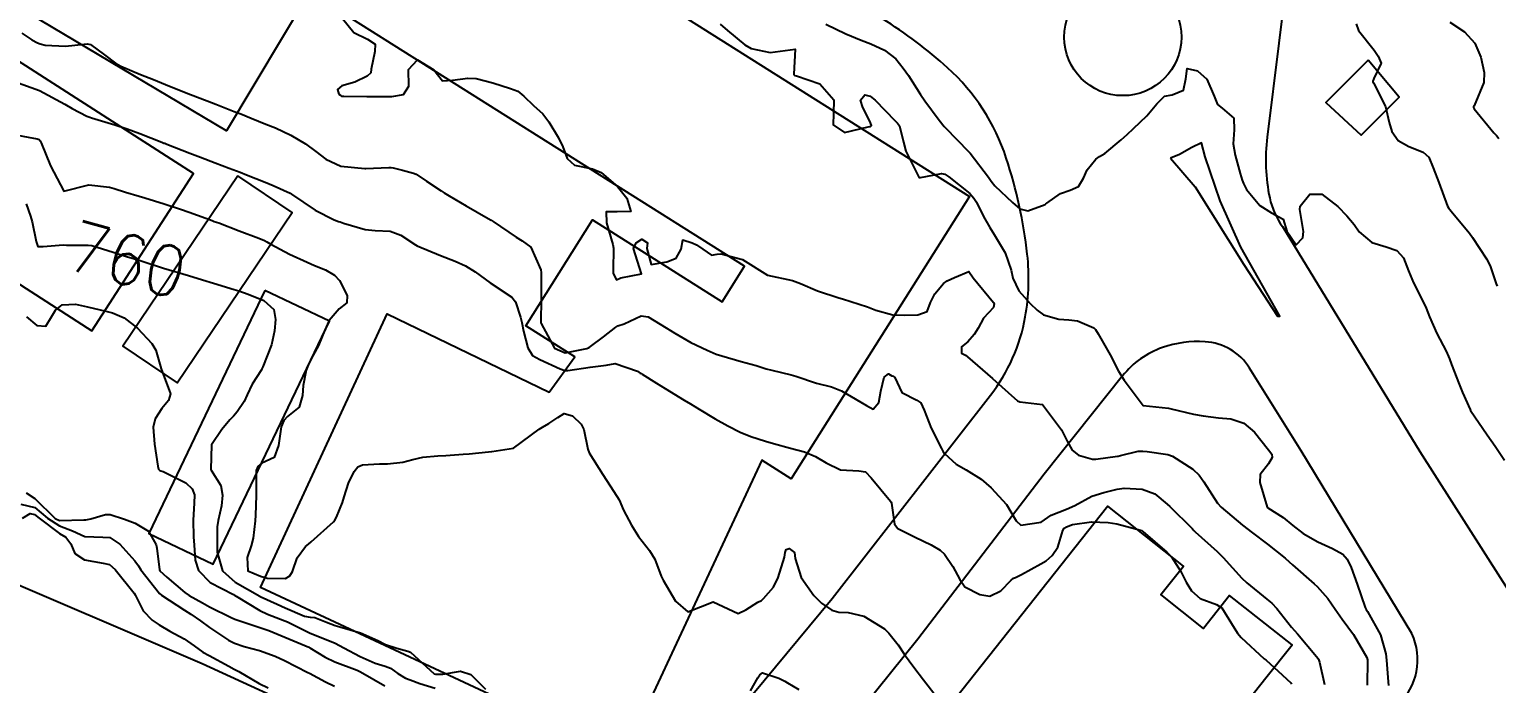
# Model space of a CAD drawing. Header units: metres. Extents: x 307586 to 320046, y 7427249 to 7434250.
# Drawn here: x 317194.5 to 317311.1, y 7432040.9 to 7432092.9 of the extents above; entities that cross this region are included whole.
import ezdxf
from ezdxf.enums import TextEntityAlignment as Align

# ---------------------------------------------------------------- set-up
doc = ezdxf.new("R2010")
doc.units = ezdxf.units.M
doc.header["$MEASUREMENT"] = 0
for name, color, linetype in [('Cotas', 45, 'Continuous'), ('Curvas de Nivel 1m', 11, 'Continuous'), ('Curvas de Nivel 5m', 15, 'Continuous'), ('Edificações', 30, 'Continuous'), ('Vias Primárias', 230, 'Continuous')]:
    doc.layers.add(name, color=color, linetype=linetype)
doc.styles.add('Style-STANDARD', font='STANDARD.shx')

msp = doc.modelspace()

# ---------------------------------------------------------------- linework, layer by layer
at = {"layer": 'Curvas de Nivel 1m', "flags": 128}
for points, elevation in [([(317219.34, 7432093.74), (317220.24, 7432092.63), (317221.33, 7432092.1), (317221.94, 7432091.7), (317221.9, 7432091.12), (317221.63, 7432089.71), (317221.58, 7432089.42), (317221.29, 7432089.14), (317220.33, 7432088.68), (317219.28, 7432088.37), (317218.93, 7432088.09), (317219.06, 7432087.73), (317219.17, 7432087.63), (317219.27, 7432087.57), (317219.44, 7432087.56), (317221.27, 7432087.54), (317221.45, 7432087.53), (317223.27, 7432087.54), (317224.2, 7432087.68), (317224.6, 7432088.35), (317224.58, 7432089.67), (317225.31, 7432090.45), (317226.6, 7432089.65), (317227.29, 7432088.77), (317228.09, 7432088.83), (317229.29, 7432089), (317229.96, 7432088.95), (317231.29, 7432088.62), (317232.69, 7432088.17), (317233.28, 7432087.96), (317233.75, 7432087.56), (317234.53, 7432086.81), (317235.26, 7432086.15), (317235.75, 7432085.53), (317236.51, 7432084.25), (317236.86, 7432083.52), (317237.21, 7432082.61), (317237.77, 7432082.07), (317239.21, 7432081.77), (317239.89, 7432081.48), (317241.19, 7432080.39), (317241.95, 7432079.46), (317242.25, 7432078.38), (317241.17, 7432078.36), (317240.29, 7432078.36), (317240.32, 7432077.48), (317240.84, 7432075.77), (317240.88, 7432075.47), (317240.85, 7432073.74), (317240.85, 7432073.47), (317241.11, 7432072.96), (317241.45, 7432073.12), (317243.11, 7432073.45), (317242.46, 7432075.46), (317242.69, 7432075.9), (317243.14, 7432076.2), (317243.58, 7432075.89), (317243.52, 7432075.44), (317243.87, 7432074.19), (317245.12, 7432074.4), (317245.86, 7432074.68), (317246.25, 7432075.41), (317246.4, 7432076.14), (317247.14, 7432075.9), (317247.47, 7432075.73), (317247.98, 7432075.39), (317248.67, 7432074.91), (317249.13, 7432075), (317249.45, 7432075.04), (317251.13, 7432074.57), (317253.11, 7432073.33), (317255.11, 7432072.9), (317255.74, 7432072.66), (317257.09, 7432072.08), (317258.8, 7432071.54), (317259.09, 7432071.45), (317259.75, 7432071.24), (317261.08, 7432070.81), (317261.74, 7432070.56), (317263.07, 7432070.18), (317264.02, 7432070.14), (317265.07, 7432070.18), (317265.8, 7432070.45), (317266.08, 7432071.17), (317266.41, 7432071.85), (317267.11, 7432072.68), (317267.39, 7432072.88), (317267.99, 7432073.15), (317269.12, 7432073.63), (317269.48, 7432073.13), (317271.08, 7432071.17), (317271.12, 7432071.11), (317271.13, 7432071.06), (317271.08, 7432070.77), (317270.28, 7432069.91), (317269.86, 7432069.12), (317269.56, 7432068.62), (317269.05, 7432068.03), (317268.54, 7432067.64), (317268.55, 7432067.14), (317268.86, 7432066.96), (317269.03, 7432066.85), (317271.01, 7432065.11), (317273, 7432063.35), (317273.17, 7432063.26), (317274.99, 7432063.06), (317276.49, 7432061.04), (317276.95, 7432060.13), (317277.33, 7432059.42), (317277.83, 7432059.03), (317278.94, 7432058.7), (317279.23, 7432058.71), (317280.94, 7432058.94), (317280.99, 7432058.95), (317281.18, 7432058.99), (317282.58, 7432059.34), (317282.95, 7432059.35), (317283.3, 7432059.32), (317284.94, 7432059.07), (317285.31, 7432058.94), (317286.93, 7432057.9), (317287.44, 7432057.43), (317287.8, 7432056.91), (317288.9, 7432055.22), (317289.19, 7432054.89), (317290.88, 7432053.46), (317291.67, 7432052.86), (317292.86, 7432051.94), (317294.27, 7432050.83), (317294.58, 7432050.56), (317294.84, 7432050.32), (317296.58, 7432048.8), (317296.82, 7432048.58), (317297.66, 7432047.63), (317298.25, 7432046.78), (317298.79, 7432046), (317299.7, 7432044.76), (317300.75, 7432042.94), (317300.8, 7432042.75), (317300.8, 7432042.7), (317300.79, 7432040.75)], 756), ([(317257.75, 7432093.28), (317259.34, 7432092.52), (317260.57, 7432092.01), (317261.33, 7432091.72), (317262.42, 7432091.22), (317263.32, 7432090.52), (317263.9, 7432089.79), (317264.33, 7432089.19), (317265.28, 7432087.69), (317265.63, 7432087.18), (317266.77, 7432085.65), (317267.17, 7432085.16), (317267.25, 7432085.07), (317269.13, 7432083.14), (317269.23, 7432083.03), (317270.69, 7432081.12), (317270.9, 7432080.81), (317271.2, 7432080.44), (317272.6, 7432079.1), (317273.18, 7432078.6), (317273.82, 7432078.44), (317275.18, 7432078.95), (317275.25, 7432079), (317275.32, 7432079.06), (317276.42, 7432079.82), (317277.19, 7432080.08), (317277.84, 7432080.39), (317278.24, 7432081.03), (317278.53, 7432081.71), (317279.23, 7432082.56), (317279.5, 7432082.75), (317279.93, 7432083.01), (317281.24, 7432084.08), (317281.71, 7432084.52), (317282.21, 7432084.98), (317282.75, 7432085.48), (317283.26, 7432086), (317284.06, 7432086.96), (317284.67, 7432087.57), (317285.28, 7432087.66), (317286.19, 7432088.03), (317286.37, 7432088.93), (317286.49, 7432089.75), (317287.31, 7432089.58), (317288.05, 7432088.91), (317288.63, 7432087.55), (317288.88, 7432086.9), (317289.27, 7432086.61), (317290.19, 7432085.81), (317290.2, 7432084.89), (317290.13, 7432083.77), (317290.28, 7432082.88), (317290.68, 7432081.41), (317290.84, 7432080.88), (317290.95, 7432080.62), (317291.2, 7432080.14), (317292.24, 7432078.86), (317293.18, 7432078.29), (317294.11, 7432077.78), (317294.39, 7432076.83), (317295.15, 7432075.74), (317295.68, 7432076.29), (317295.72, 7432076.81), (317295.44, 7432078.56), (317295.46, 7432078.82), (317296.24, 7432079.76), (317297.19, 7432079.76), (317298.46, 7432078.79), (317299.18, 7432078.06), (317299.75, 7432077.35), (317300.15, 7432076.77), (317301.15, 7432075.92), (317302.29, 7432075.59), (317303.14, 7432075.28), (317303.66, 7432074.72), (317304.07, 7432073.67), (317304.46, 7432072.71), (317305.09, 7432071.49), (317305.48, 7432070.7), (317305.75, 7432070.02), (317306.31, 7432068.69), (317307.05, 7432067.3), (317307.25, 7432066.88), (317307.32, 7432066.68), (317307.49, 7432066.22), (317308.09, 7432064.66), (317308.35, 7432064.01), (317308.96, 7432062.65), (317308.99, 7432062.58), (317310.31, 7432060.64), (317310.95, 7432059.75), (317311.71, 7432058.62)], 754), ([(317299.9, 7432093.31), (317300.1, 7432092.77), (317301.33, 7432091.22), (317301.66, 7432090.75), (317301.89, 7432090.17), (317301.31, 7432088.97), (317301.23, 7432088.75), (317301.24, 7432088.69), (317301.3, 7432088.61), (317302.25, 7432086.74), (317302.54, 7432085.46), (317302.74, 7432084.74), (317303.25, 7432084.03), (317304.09, 7432083.57), (317305.24, 7432083.1), (317305.68, 7432082.7), (317306.04, 7432081.87), (317306.47, 7432080.69), (317307.18, 7432078.82), (317307.26, 7432078.68), (317307.57, 7432078.28), (317308.92, 7432076.66), (317309.16, 7432076.33), (317310.26, 7432074.64), (317310.56, 7432074.07), (317311.05, 7432072.63), (317311.11, 7432072.46)], 753), ([(317307.36, 7432093.45), (317308.53, 7432092.67), (317309.34, 7432091.77), (317309.83, 7432090.65), (317310.09, 7432089.43), (317310.07, 7432088.65), (317309.28, 7432086.79), (317309.23, 7432086.71), (317309.23, 7432086.66), (317309.28, 7432086.56), (317310.86, 7432084.64), (317311.06, 7432084.44), (317311.25, 7432084.2)], 752), ([(317193.85, 7432092.56), (317194.64, 7432092.03), (317195.09, 7432091.79), (317195.32, 7432091.71), (317195.72, 7432091.61), (317197.32, 7432091.53), (317199.05, 7432091.71), (317199.32, 7432091.67), (317200.43, 7432090.84), (317201.31, 7432090.19), (317201.73, 7432089.95), (317203.29, 7432089.29), (317204.32, 7432088.88), (317205.28, 7432088.49), (317206.78, 7432087.88), (317207.27, 7432087.69), (317208.59, 7432087.18), (317209.26, 7432086.92), (317210.74, 7432086.35), (317211.26, 7432086.15), (317212.07, 7432085.82), (317213.25, 7432085.34), (317214.01, 7432085.03), (317215.23, 7432084.47), (317216.39, 7432083.77), (317217.22, 7432083.17), (317218.02, 7432082.56), (317219.21, 7432082), (317221.11, 7432081.8), (317221.2, 7432081.8), (317223.01, 7432081.88), (317223.2, 7432081.88), (317223.37, 7432081.85), (317224.1, 7432081.68), (317224.99, 7432081.45), (317225.2, 7432081.36), (317226.03, 7432080.81), (317227.19, 7432080.04), (317227.42, 7432079.88), (317227.82, 7432079.63), (317229.17, 7432078.85), (317230.92, 7432077.83), (317231.15, 7432077.69), (317231.31, 7432077.59), (317233.14, 7432076.35), (317233.63, 7432076.06), (317234.3, 7432075.55), (317235.11, 7432073.75), (317235.12, 7432073.54), (317235.12, 7432073.52), (317235.12, 7432071.54), (317235.12, 7432071.5), (317235.11, 7432069.54), (317235.13, 7432069.48), (317236.19, 7432067.53), (317237.03, 7432067.16), (317238.76, 7432067.49), (317238.94, 7432067.58), (317239.04, 7432067.65), (317240.09, 7432068.44), (317241.06, 7432069.21), (317241.22, 7432069.3), (317241.72, 7432069.46), (317242.63, 7432069.89), (317243.07, 7432070.11), (317243.64, 7432070.01), (317244.59, 7432069.43), (317245.06, 7432069.14), (317245.75, 7432068.71), (317247.04, 7432067.99), (317248.33, 7432067.38), (317248.81, 7432067.16), (317249.03, 7432067.06), (317249.49, 7432066.91), (317251.02, 7432066.48), (317252.21, 7432066.15), (317253.02, 7432065.9), (317253.46, 7432065.77), (317255.01, 7432065.41), (317255.36, 7432065.3), (317257.01, 7432064.74), (317258.2, 7432064.45), (317259, 7432064.14), (317260.55, 7432063.23), (317260.99, 7432062.96), (317261.52, 7432062.68), (317261.96, 7432063.22), (317262.12, 7432064.1), (317262.4, 7432065.22), (317262.74, 7432065.49), (317263.01, 7432065.34), (317263.1, 7432065.3), (317263.23, 7432065.21), (317263.81, 7432064.01), (317265, 7432063.4), (317265.3, 7432063.18), (317265.57, 7432062.59), (317266.13, 7432061.17), (317266.95, 7432059.55), (317267.09, 7432059.3), (317267.18, 7432059.16), (317268.11, 7432058.32), (317268.92, 7432057.86), (317270.1, 7432057.12), (317270.91, 7432056.43), (317272.11, 7432055.1), (317272.88, 7432053.8), (317273.25, 7432053.46), (317274.88, 7432053.71), (317275.67, 7432054.26), (317276.89, 7432054.74), (317277.56, 7432055.03), (317278.9, 7432055.77), (317279.85, 7432056.06), (317280.91, 7432056.32), (317281.48, 7432056.41), (317282.91, 7432056.31), (317283.9, 7432055.95), (317284.89, 7432055.14), (317285.1, 7432054.94), (317286.88, 7432053.19), (317287, 7432053.04), (317287.12, 7432052.92), (317288.85, 7432051.36), (317289.34, 7432050.89), (317290.83, 7432049.26), (317291.23, 7432048.87), (317292.81, 7432047.58), (317293.21, 7432047.25), (317293.6, 7432046.84), (317294.78, 7432045.35), (317295.25, 7432044.82), (317296.76, 7432043.03), (317296.85, 7432042.9), (317296.91, 7432042.8), (317296.99, 7432042.56), (317297.4, 7432040.79)], 757), ([(317193.28, 7432088.73), (317195.27, 7432088.02), (317197.26, 7432086.91), (317197.85, 7432086.58), (317199.03, 7432085.97), (317199.25, 7432085.88), (317199.39, 7432085.83), (317201.24, 7432085.28), (317202.22, 7432084.96), (317203.23, 7432084.59), (317204.97, 7432083.9), (317205.15, 7432083.83), (317205.22, 7432083.81), (317205.37, 7432083.75), (317207.21, 7432083.04), (317208.06, 7432082.71), (317209.21, 7432082.27), (317210.33, 7432081.84), (317211.2, 7432081.51), (317211.72, 7432081.3), (317213.19, 7432080.73), (317213.84, 7432080.45), (317215.18, 7432079.85), (317215.3, 7432079.78), (317217.16, 7432078.5), (317218.69, 7432077.74), (317219.03, 7432077.61), (317219.15, 7432077.56), (317219.42, 7432077.46), (317221.15, 7432076.96), (317221.95, 7432076.89), (317223.14, 7432076.83), (317223.97, 7432076.51), (317225.13, 7432075.73), (317225.27, 7432075.66), (317227.12, 7432074.9), (317228.29, 7432074.44), (317229.11, 7432074.08), (317229.88, 7432073.6), (317231.09, 7432072.72), (317232.81, 7432071.57), (317233.08, 7432071.21), (317233.5, 7432069.99), (317233.59, 7432069.56), (317233.74, 7432068.87), (317234.06, 7432067.55), (317234.43, 7432066.95), (317235.02, 7432066.64), (317236.64, 7432065.9), (317237.02, 7432065.76), (317237.25, 7432065.76), (317239.02, 7432066.02), (317240.31, 7432066.19), (317241.02, 7432066.3), (317242.78, 7432065.69), (317243.01, 7432065.55), (317243.07, 7432065.51), (317243.17, 7432065.45), (317244.31, 7432064.74), (317245, 7432064.32), (317246.51, 7432063.4), (317246.99, 7432063.11), (317247.68, 7432062.69), (317248.97, 7432061.92), (317249.96, 7432061.36), (317250.96, 7432060.84), (317251.8, 7432060.5), (317252.95, 7432060.15), (317253.59, 7432059.96), (317254.95, 7432059.59), (317256.05, 7432059.29), (317256.94, 7432058.93), (317257.78, 7432058.42), (317258.92, 7432057.87), (317260.38, 7432057.78), (317260.92, 7432057.69), (317261.37, 7432057.23), (317262.89, 7432055.37), (317262.96, 7432055.28), (317262.98, 7432055.21), (317263.22, 7432053.55), (317263.48, 7432053.2), (317264.86, 7432052.5), (317266.13, 7432051.89), (317266.85, 7432051.48), (317267.19, 7432051.15), (317267.86, 7432050.17), (317268.42, 7432049.14), (317268.81, 7432048.55), (317269.99, 7432047.94), (317270.8, 7432047.83), (317271.67, 7432048.24), (317272.48, 7432049.09), (317272.67, 7432049.24), (317272.83, 7432049.31), (317273.3, 7432049.55), (317274.84, 7432050.38), (317275.27, 7432050.62), (317275.75, 7432051.05), (317276.2, 7432051.7), (317276.6, 7432053.04), (317276.7, 7432053.22), (317276.88, 7432053.32), (317277.36, 7432053.51), (317278.88, 7432053.72), (317280.21, 7432053.67), (317280.88, 7432053.56), (317282.78, 7432053.06), (317282.87, 7432053.03), (317282.91, 7432053.01), (317282.95, 7432052.97), (317284.85, 7432051.32), (317285.24, 7432050.94), (317285.97, 7432049.79), (317286.4, 7432048.92), (317286.82, 7432048.24), (317287.52, 7432047.62), (317288.81, 7432047.15), (317289.24, 7432046.89), (317290.01, 7432045.65), (317290.47, 7432044.87), (317290.77, 7432044.53), (317292.61, 7432042.85), (317292.75, 7432042.72), (317293.7, 7432041.87), (317294.72, 7432040.92), (317294.78, 7432040.82)], 758), ([(317193.23, 7432084.5), (317195.07, 7432084.18), (317195.22, 7432084.12), (317195.31, 7432084.02), (317195.39, 7432083.85), (317196.14, 7432082.01), (317197.18, 7432080), (317199.19, 7432080.5), (317200.82, 7432080.32), (317201.19, 7432080.21), (317202.09, 7432079.94), (317203.18, 7432079.62), (317203.62, 7432079.48), (317205.17, 7432078.99), (317206.46, 7432078.59), (317207.16, 7432078.35), (317208.48, 7432077.86), (317208.97, 7432077.67), (317209.15, 7432077.61), (317209.52, 7432077.48), (317211.14, 7432076.85), (317212.69, 7432076.26), (317213.14, 7432076.08), (317213.32, 7432075.99), (317213.64, 7432075.8), (317215.12, 7432075), (317216.52, 7432074.36), (317217.11, 7432074.11), (317217.98, 7432073.75), (317218.7, 7432073.34), (317219.09, 7432072.91), (317219.7, 7432071.72), (317219.68, 7432071.12), (317219.07, 7432070.65), (317218.27, 7432069.74), (317217.9, 7432068.9), (317217.44, 7432067.75), (317217.02, 7432066.96), (317216.6, 7432066.18), (317216.44, 7432065.77), (317216.22, 7432064.55), (317216.16, 7432063.77), (317215.9, 7432062.84), (317214.97, 7432062.1), (317214.67, 7432061.78), (317214.46, 7432061.29), (317214.25, 7432059.79), (317213.9, 7432058.83), (317212.92, 7432058.38), (317212.6, 7432058.13), (317212.49, 7432057.81), (317212.48, 7432057.39), (317212.49, 7432055.81), (317212.43, 7432054.26), (317212.4, 7432053.81), (317212.23, 7432052.44), (317212.08, 7432051.82), (317211.77, 7432050.88), (317211.81, 7432049.82), (317212.82, 7432049.42), (317213.36, 7432049.26), (317214.81, 7432049.21), (317215.16, 7432049.44), (317215.37, 7432049.77), (317215.74, 7432050.87), (317216.41, 7432051.76), (317216.64, 7432051.96), (317216.85, 7432052.13), (317218.63, 7432053.73), (317218.74, 7432053.86), (317218.87, 7432054.11), (317219.34, 7432055.27), (317219.47, 7432055.72), (317219.83, 7432056.8), (317220.28, 7432057.72), (317220.55, 7432058.09), (317220.92, 7432058.26), (317222.28, 7432058.34), (317222.92, 7432058.34), (317224.13, 7432058.47), (317224.93, 7432058.69), (317225.72, 7432058.86), (317226.93, 7432058.97), (317227.55, 7432059.01), (317228.94, 7432059.11), (317229.4, 7432059.14), (317230.94, 7432059.28), (317231.21, 7432059.32), (317232.94, 7432059.57), (317234.96, 7432061.1), (317235.23, 7432061.26), (317235.75, 7432061.53), (317236.46, 7432062.03), (317236.97, 7432062.34), (317237.61, 7432062.15), (317238.3, 7432061.5), (317238.52, 7432061.06), (317238.83, 7432059.49), (317238.94, 7432059.22), (317240.03, 7432057.48), (317240.9, 7432056.13), (317241.34, 7432055.47), (317241.68, 7432054.66), (317242.3, 7432053.46), (317242.86, 7432052.56), (317243.73, 7432051.44), (317244.17, 7432050.76), (317244.68, 7432049.42), (317244.82, 7432049.1), (317245.8, 7432047.41), (317246.78, 7432046.57), (317248.79, 7432047.37), (317250.78, 7432046.44), (317251.39, 7432046.74), (317252.35, 7432047.33), (317252.65, 7432047.48), (317252.8, 7432047.62), (317253.6, 7432048.53), (317253.98, 7432049.31), (317254.46, 7432050.93), (317254.53, 7432051.3), (317254.61, 7432051.54), (317254.85, 7432051.6), (317255.26, 7432051.3), (317255.33, 7432050.8), (317255.79, 7432049.29), (317256.8, 7432047.88), (317257.41, 7432047.27), (317258.24, 7432046.71), (317258.79, 7432046.56), (317259.52, 7432046.51), (317260.78, 7432046.23), (317262.42, 7432045.21), (317262.77, 7432044.88), (317263.51, 7432043.94), (317264, 7432043.19), (317264.74, 7432042.17), (317265.51, 7432041.17), (317266.71, 7432039.64)], 759), ([(317194.22, 7432070.03), (317195.05, 7432069.33), (317195.77, 7432069.29), (317196.21, 7432070.01), (317196.53, 7432070.54), (317197.07, 7432070.98), (317198.11, 7432071.02), (317199.07, 7432070.82), (317200.54, 7432070.48), (317201.07, 7432070.33), (317201.99, 7432069.94), (317203.05, 7432069.11), (317204.18, 7432067.91), (317204.5, 7432067.38), (317204.92, 7432065.9), (317205.01, 7432065.67), (317205.66, 7432063.89), (317205.5, 7432063.38), (317204.97, 7432062.74), (317204.44, 7432061.91), (317204.3, 7432061.25), (317204.39, 7432059.91), (317204.66, 7432058.16), (317204.72, 7432057.9), (317204.82, 7432057.81), (317204.91, 7432057.78), (317205.09, 7432057.72), (317206.9, 7432056.83), (317207.39, 7432056.36), (317207.58, 7432055.87), (317207.56, 7432055.2), (317207.46, 7432053.87), (317207.51, 7432052.53), (317207.56, 7432051.87), (317207.63, 7432050.67), (317207.89, 7432049.86), (317208.81, 7432048.9), (317210.68, 7432047.95), (317210.79, 7432047.88), (317210.88, 7432047.83), (317212.78, 7432046.67), (317213.37, 7432046.39), (317214.77, 7432045.87), (317214.97, 7432045.78), (317216.76, 7432044.88), (317218.17, 7432044.32), (317218.75, 7432044.09), (317219.45, 7432043.72), (317220.74, 7432043.02), (317221.93, 7432042.5), (317222.73, 7432042.25), (317223.15, 7432042.1), (317223.75, 7432041.67), (317224.36, 7432041.31), (317224.72, 7432041.16), (317225.48, 7432040.89), (317226.71, 7432040.51)], 761), ([(317194.2, 7432056.03), (317194.89, 7432055.57), (317196.51, 7432054), (317196.86, 7432053.82), (317198.78, 7432053.89), (317198.86, 7432053.89), (317198.95, 7432053.88), (317199.34, 7432053.97), (317200.51, 7432054.31), (317200.87, 7432054.31), (317202.01, 7432053.94), (317202.86, 7432053.63), (317203.92, 7432052.98), (317204.52, 7432051.9), (317204.58, 7432051.64), (317204.79, 7432049.9), (317204.82, 7432049.84), (317205.37, 7432049.34), (317206.8, 7432048.11), (317207.14, 7432047.87), (317208.22, 7432047.29), (317208.78, 7432046.98), (317210.49, 7432046.12), (317210.77, 7432046), (317211.27, 7432045.83), (317212.77, 7432045.33), (317213.48, 7432045.08), (317214.75, 7432044.56), (317216.66, 7432043.76), (317216.74, 7432043.72), (317217.95, 7432042.96), (317218.73, 7432042.6), (317220.5, 7432041.93), (317220.72, 7432041.84), (317220.96, 7432041.71), (317222.71, 7432040.69)], 762), ([(317193.78, 7432055.13), (317194.88, 7432054.86), (317195.9, 7432054.01), (317196.86, 7432053.4), (317197.88, 7432053.01), (317198.85, 7432052.56), (317200.28, 7432052.52), (317200.85, 7432052.47), (317201.64, 7432051.94), (317202.83, 7432050.63), (317203.12, 7432050.22), (317203.32, 7432049.92), (317204.8, 7432048.04), (317204.96, 7432047.9), (317206.78, 7432046.7), (317207.29, 7432046.39), (317208.06, 7432045.86), (317208.77, 7432045.34), (317210.28, 7432044.31), (317210.75, 7432044.07), (317211.53, 7432043.82), (317212.74, 7432043.49), (317213.99, 7432043.05), (317214.73, 7432042.71), (317216.58, 7432041.76), (317216.72, 7432041.69), (317217.98, 7432041.01), (317218.71, 7432040.66)], 763), ([(317193.9, 7432054.03), (317194.52, 7432054.38), (317194.87, 7432054.3), (317195.24, 7432054.02), (317196.85, 7432052.79), (317197.36, 7432052.5), (317197.75, 7432051.99), (317198.06, 7432051.2), (317198.83, 7432050.71), (317200.33, 7432050.45), (317200.83, 7432050.34), (317201.28, 7432049.95), (317202.79, 7432048.05), (317202.87, 7432047.93), (317203.51, 7432046.64), (317204.22, 7432045.91), (317204.77, 7432045.54), (317205.61, 7432045.04), (317206.75, 7432044.42), (317207.55, 7432043.87), (317208.25, 7432043.37), (317208.74, 7432043.11), (317210.31, 7432042.25), (317210.72, 7432042.02), (317211.09, 7432041.83), (317212.71, 7432040.87), (317213.43, 7432040.52)], 764)]:
    msp.add_lwpolyline(points, dxfattribs=dict(at, elevation=elevation))
at = {"layer": 'Curvas de Nivel 5m', "flags": 128}
for points, elevation in [([(317249.35, 7432093.29), (317249.94, 7432092.78), (317251.33, 7432091.64), (317251.82, 7432091.35), (317253.32, 7432091.04), (317255.32, 7432091.3), (317255.22, 7432089.3), (317255.3, 7432089.21), (317255.43, 7432089.17), (317257.29, 7432088.53), (317258.4, 7432087.27), (317258.37, 7432086.17), (317258.33, 7432085.27), (317259.25, 7432084.68), (317261.13, 7432085.11), (317261.25, 7432085.15), (317261.32, 7432085.16), (317261.39, 7432085.23), (317261.26, 7432085.57), (317260.7, 7432086.67), (317260.51, 7432087.24), (317260.85, 7432087.67), (317261.28, 7432087.56), (317261.68, 7432087.23), (317263.26, 7432085.61), (317263.45, 7432085.41), (317263.61, 7432085.2), (317263.94, 7432083.9), (317264.11, 7432083.2), (317265.01, 7432081.38), (317265.11, 7432081.18), (317265.15, 7432081.13), (317265.2, 7432081.1), (317265.28, 7432081.1), (317265.71, 7432081.17), (317266.95, 7432081.42), (317267.21, 7432081.37), (317267.54, 7432081.16), (317269.19, 7432079.83), (317269.52, 7432079.46), (317269.72, 7432079.13), (317270.3, 7432077.99), (317270.79, 7432077.11), (317271.15, 7432076.57), (317272.01, 7432075.1), (317272.48, 7432073.73), (317272.63, 7432073.09), (317273.1, 7432072.08), (317273.99, 7432071.08), (317274.56, 7432070.55), (317275.07, 7432070.18), (317276.28, 7432069.84), (317277.07, 7432069.79), (317277.75, 7432069.71), (317279.06, 7432069.14), (317279.19, 7432069.01), (317279.4, 7432068.66), (317280.35, 7432067), (317281.02, 7432065.71), (317281.46, 7432064.99), (317282.99, 7432062.97), (317284.99, 7432062.76), (317285.21, 7432062.72), (317286.98, 7432062.29), (317287.75, 7432062.14), (317288.98, 7432061.99), (317289.96, 7432061.9), (317290.97, 7432061.57), (317291.83, 7432060.86), (317292.95, 7432059.44), (317293.21, 7432059.11), (317293.24, 7432058.85), (317292.94, 7432058.33), (317292.29, 7432057.5), (317292.25, 7432056.86), (317292.84, 7432054.9), (317292.87, 7432054.85), (317292.89, 7432054.83), (317294.11, 7432054.06), (317294.88, 7432053.43), (317295.7, 7432052.81), (317296.86, 7432052.15), (317298.03, 7432051.61), (317298.85, 7432051.15), (317299.2, 7432050.77), (317299.51, 7432050.09), (317299.99, 7432048.76), (317300.63, 7432046.92), (317300.71, 7432046.75), (317300.8, 7432046.61), (317301.85, 7432044.74), (317302.26, 7432043.23), (317302.32, 7432042.73), (317302.46, 7432041), (317302.47, 7432040.73)], 755), ([(317194.19, 7432079.01), (317194.54, 7432078.03), (317194.68, 7432077.56), (317194.99, 7432076.02), (317195.13, 7432075.62), (317195.54, 7432075.6), (317197.13, 7432075.73), (317197.4, 7432075.72), (317199.13, 7432075.72), (317199.42, 7432075.68), (317201.12, 7432075.15), (317202.25, 7432074.8), (317203.11, 7432074.54), (317205.1, 7432073.9), (317207.1, 7432073.3), (317208.2, 7432072.97), (317209.09, 7432072.69), (317210.73, 7432072.19), (317211.09, 7432072.08), (317211.84, 7432071.82), (317213.08, 7432071.32), (317213.87, 7432070.6), (317214.01, 7432069.8), (317213.94, 7432068.91), (317213.69, 7432067.8), (317213.02, 7432066.04), (317212.94, 7432065.88), (317212.9, 7432065.81), (317212.16, 7432064.66), (317211.76, 7432063.82), (317211.52, 7432063.28), (317210.97, 7432062.48), (317210.67, 7432062.13), (317210.39, 7432061.84), (317209.74, 7432061.06), (317208.94, 7432059.85), (317208.87, 7432057.89), (317208.89, 7432057.85), (317208.9, 7432057.83), (317208.91, 7432057.82), (317209.66, 7432056.61), (317209.81, 7432055.84), (317209.73, 7432054.99), (317209.45, 7432053.84), (317209.37, 7432053.33), (317209.37, 7432051.84), (317209.37, 7432051.31), (317209.81, 7432049.84), (317210.81, 7432048.92), (317212.77, 7432047.81), (317212.79, 7432047.8), (317214.16, 7432047.17), (317214.78, 7432046.88), (317216.31, 7432046.23), (317216.78, 7432046.14), (317217.15, 7432046.12), (317218.08, 7432045.74), (317218.77, 7432045.49), (317219.12, 7432045.38), (317220.76, 7432044.9), (317222.16, 7432044.29), (317222.75, 7432043.99), (317223.67, 7432043.68), (317224.54, 7432043.46), (317224.74, 7432043.36), (317226.63, 7432041.64), (317226.72, 7432041.62), (317227.31, 7432041.63), (317228.73, 7432041.86), (317229.53, 7432041.6), (317230.71, 7432040.42)], 760), ([(317251.76, 7432040.29), (317252.36, 7432041.33), (317252.5, 7432041.56), (317252.73, 7432041.72), (317254.02, 7432041.31), (317254.49, 7432041.07), (317254.72, 7432040.93), (317255.6, 7432040.41)], 760)]:
    msp.add_lwpolyline(points, dxfattribs=dict(at, elevation=elevation))
at = {"layer": 'Edificações'}
msp.add_lwpolyline([(317216.71, 7432095.86), (317210.13, 7432084.79), (317190.71, 7432096.35), (317205.28, 7432120.84), (317224.37, 7432108.71), (317223.99, 7432108.08), (317223.99, 7432108.08), (317258.88, 7432086.07), (317269.17, 7432079.58), (317255.01, 7432057.15), (317252.67, 7432058.62), (317241.68, 7432035.06), (317212.83, 7432048.52), (317222.88, 7432070.26), (317235.76, 7432064.02), (317237.81, 7432066.84), (317233.91, 7432069.3), (317239.22, 7432077.72), (317249.51, 7432071.22), (317251.29, 7432074.05), (317216.71, 7432095.86)], dxfattribs=at)
for points in [[(317185.2, 7432095.75), (317177.15, 7432083.24), (317199.43, 7432068.9), (317207.49, 7432081.42)], [(317300.86, 7432090.41), (317297.5, 7432087.06), (317300.32, 7432084.46), (317303.34, 7432087.49)], [(317211.02, 7432081.23), (317201.88, 7432067.69), (317206.21, 7432064.77), (317215.35, 7432078.31)], [(317213.18, 7432072.12), (317203.94, 7432052.81), (317209.06, 7432050.36), (317218.3, 7432069.67)], [(317264.58, 7432022.94), (317272.93, 7432016.32), (317292.74, 7432041.32), (317294.82, 7432043.94), (317289.85, 7432047.88), (317287.77, 7432045.26), (317284.39, 7432047.94), (317284.39, 7432047.94), (317286.18, 7432050.19), (317280.17, 7432054.96), (317258.57, 7432027.71)]]:
    msp.add_lwpolyline(points, close=True, dxfattribs=at)
at = {"layer": 'Vias Primárias'}
for points in [[(317160.4, 7432063.78), (317190.05, 7432050.22), (317208.18, 7432042.48), (317236.24, 7432029.58, 0.014328), (317239.04, 7432028.38, 0.290656), (317243.05, 7432029.16, 0.084569), (317243.99, 7432030.41), (317258.25, 7432047.64), (317270.84, 7432063.79, 0.122121), (317273.61, 7432070.02, 0.072305), (317273.77, 7432074.99, 0.051345), (317272.1, 7432082.64, 0.129822), (317267.44, 7432089.81, 0.047013), (317262.25, 7432093.7), (317253.72, 7432099.02), (317234.52, 7432111.27), (317212.38, 7432125.29, 0.105182), (317207.13, 7432127.23, 0.267934), (317200.8, 7432124.72), (317184.74, 7432104.95), (317171.7, 7432089.3), (317160.86, 7432076.94, 0.104831), (317157.46, 7432070.88, 0.361386), (317160.4, 7432063.78, -3.254731)], [(317160.4, 7432063.78), (317190.05, 7432050.22), (317208.18, 7432042.48), (317236.24, 7432029.58, 0.014328), (317239.04, 7432028.38, 0.290656), (317243.05, 7432029.16, 0.084569), (317243.99, 7432030.41), (317258.25, 7432047.64), (317270.84, 7432063.79, 0.122121), (317273.61, 7432070.02, 0.072305), (317273.77, 7432074.99, 0.051345), (317272.1, 7432082.64, 0.129822), (317267.44, 7432089.81, 0.047013), (317262.25, 7432093.7), (317253.72, 7432099.02), (317234.52, 7432111.27), (317212.38, 7432125.29, 0.105182), (317207.13, 7432127.23, 0.267934), (317200.8, 7432124.72), (317184.74, 7432104.95), (317171.7, 7432089.3), (317160.86, 7432076.94, 0.104831), (317157.46, 7432070.88, 0.361386), (317160.4, 7432063.78, -3.254731)], [(317294.7, 7432099.27), (317292.84, 7432084.3, 0.083288), (317293.04, 7432079.47, 0.105895), (317294.06, 7432077.19), (317304.98, 7432059.32), (317311.36, 7432049.29), (317317.62, 7432039.53), (317334.16, 7432017.88), (317345.5, 7432002.36, 0.342613), (317354.05, 7431999.9, 0.145002), (317355.84, 7432001.31), (317366, 7432014.5, -0.034017), (317372.71, 7432022.08, -0.171495), (317376.16, 7432023.7, -0.147533), (317381.66, 7432022.62, -0.053673), (317388.33, 7432018.11), (317403.69, 7432006.59, -0.0497), (317414.51, 7431996.64, -0.031717), (317420.6, 7431988.88), (317433.05, 7431969.95, -0.028232)], [(317294.7, 7432099.27), (317292.84, 7432084.3, 0.083288), (317293.04, 7432079.47, 0.105895), (317294.06, 7432077.19), (317304.98, 7432059.32), (317311.36, 7432049.29), (317317.62, 7432039.53), (317334.16, 7432017.88), (317345.5, 7432002.36, 0.342613), (317354.05, 7431999.9, 0.145002), (317355.84, 7432001.31), (317366, 7432014.5, -0.034017), (317372.71, 7432022.08, -0.171495), (317376.16, 7432023.7, -0.147533), (317381.66, 7432022.62, -0.053673), (317388.33, 7432018.11), (317403.69, 7432006.59, -0.0497), (317414.51, 7431996.64, -0.031717), (317420.6, 7431988.88), (317433.05, 7431969.95, -0.028232)], [(317304.33, 7432044.85), (317295.53, 7432059.38), (317291.43, 7432065.95, 0.243071), (317287.9, 7432068.04, 0.097349), (317284.52, 7432067.58, 0.144567), (317281.35, 7432065.33), (317275.1, 7432057.51), (317265.06, 7432044.4), (317253.33, 7432029.8, 0.178052), (317251.18, 7432023.4, 0.156562), (317253.38, 7432017.15, 0.07253), (317256.3, 7432014.28), (317261.37, 7432010.63, 0.01491), (317265.47, 7432007.87, 0.289375), (317268.33, 7432007.87, 0.053526), (317272.29, 7432011.01), (317290.1, 7432027.43), (317300.65, 7432036.86, 0.002006), (317303.21, 7432039.17, 0.330348), (317304.33, 7432044.85, 2.196166)], [(317304.33, 7432044.85), (317295.53, 7432059.38), (317291.43, 7432065.95, 0.243071), (317287.9, 7432068.04, 0.097349), (317284.52, 7432067.58, 0.144567), (317281.35, 7432065.33), (317275.1, 7432057.51), (317265.06, 7432044.4), (317253.33, 7432029.8, 0.178052), (317251.18, 7432023.4, 0.156562), (317253.38, 7432017.15, 0.07253), (317256.3, 7432014.28), (317261.37, 7432010.63, 0.01491), (317265.47, 7432007.87, 0.289375), (317268.33, 7432007.87, 0.053526), (317272.29, 7432011.01), (317290.1, 7432027.43), (317300.65, 7432036.86, 0.002006), (317303.21, 7432039.17, 0.330348), (317304.33, 7432044.85, 2.196166)]]:
    msp.add_lwpolyline(points, format="xyb", dxfattribs=at)
msp.add_lwpolyline([(317285.16, 7432082.64), (317287.11, 7432080.36), (317290.98, 7432074.18), (317293.67, 7432070.07), (317293.85, 7432070.07), (317290.73, 7432075.56), (317289.11, 7432079.24), (317287.92, 7432082.73), (317287.61, 7432083.85), (317286.86, 7432083.48), (317285.86, 7432082.92)], close=True, dxfattribs=at)
msp.add_lwpolyline([(317285.16, 7432082.64), (317287.11, 7432080.36), (317290.98, 7432074.18), (317293.67, 7432070.07), (317293.85, 7432070.07), (317290.73, 7432075.56), (317289.11, 7432079.24), (317287.92, 7432082.73), (317287.61, 7432083.85), (317286.86, 7432083.48), (317285.86, 7432082.92)], close=True, dxfattribs=at)
msp.add_circle((317281.36, 7432092.26), 4.66, dxfattribs=at)
msp.add_circle((317281.36, 7432092.26), 4.66, dxfattribs=at)

# ---------------------------------------------------------------- texts
at = {"layer": 'Cotas', "style": 'Style-STANDARD'}
msp.add_text('760', height=4, rotation=344.535, dxfattribs=at).set_placement((317202.24, 7432074.57, 760), align=Align.MIDDLE_CENTER)

doc.saveas('drawing.dxf')
